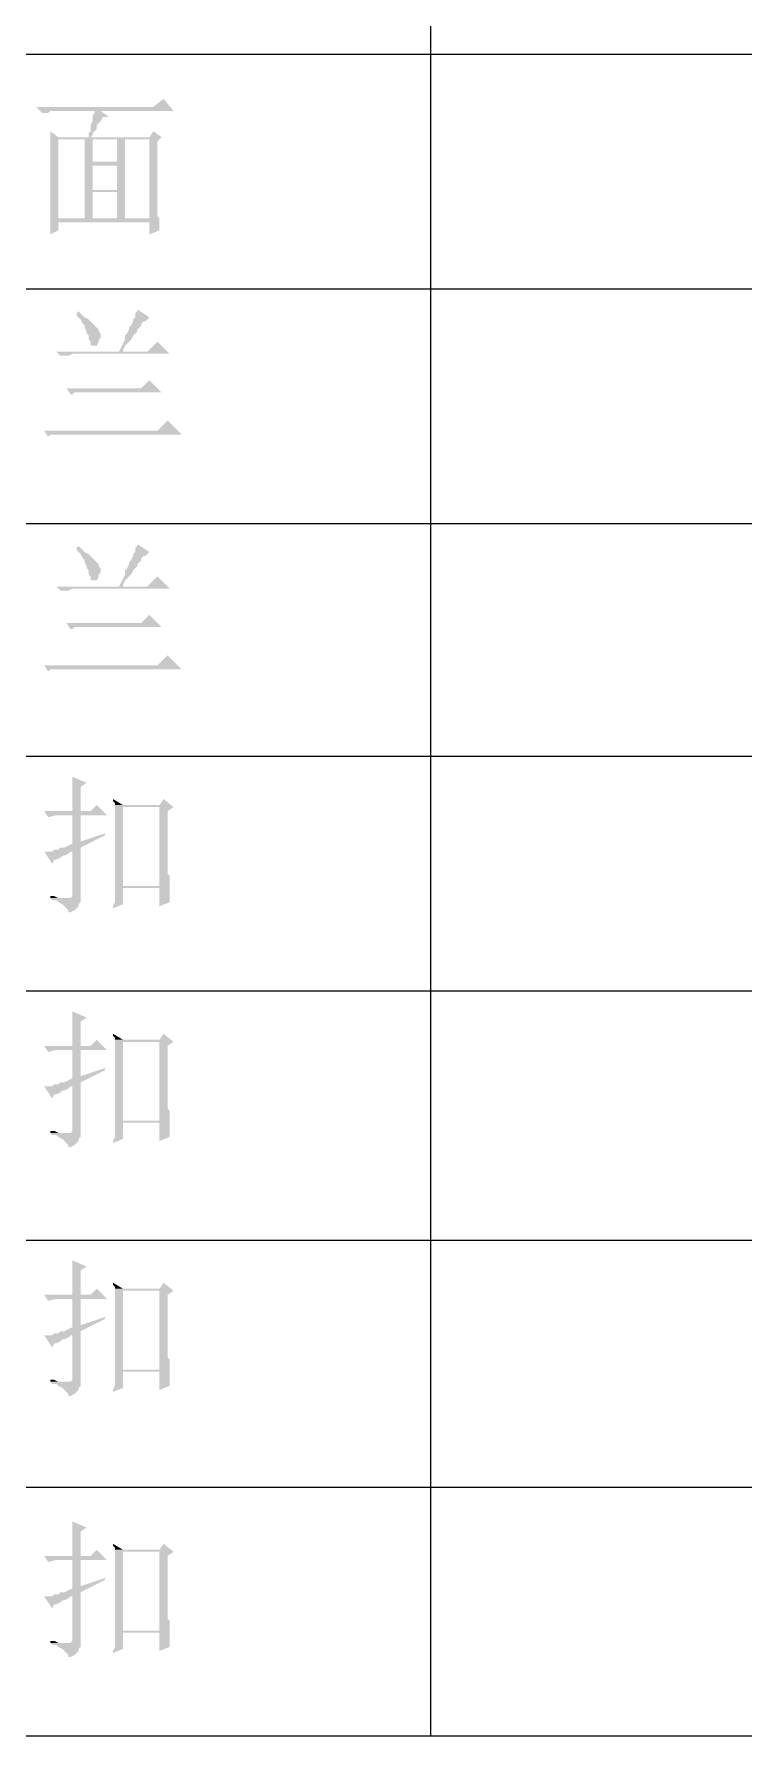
# Model space of a CAD drawing. Header units: millimetres. Extents: x 6 to 291, y 3 to 207.
# Drawn here: x 252.26 to 267.12, y 62.87 to 98.47 of the extents above; entities that cross this region are included whole.
import ezdxf

# ---------------------------------------------------------------- set-up
doc = ezdxf.new("R2010")
doc.units = ezdxf.units.MM

msp = doc.modelspace()

# ---------------------------------------------------------------- hatches: boundary and pattern name
at = {"true_color": 0x00b8b8}
h = msp.add_hatch(color=132, dxfattribs=at)
h.dxf.hatch_style = 2
h.paths.add_polyline_path([(254.97361, 97.112667), (254.761944, 96.943333), (252.306526, 96.943333), (252.433526, 96.816333), (252.560526, 96.816333), (252.602859, 96.858667), (255.185277, 96.858667)])
h = msp.add_hatch(color=132, dxfattribs=at)
h.dxf.hatch_style = 2
h.paths.add_polyline_path([(253.661192, 96.858667), (253.534192, 96.858667), (253.534192, 96.816333), (253.491859, 96.774), (253.491859, 96.647), (253.449526, 96.562333), (253.449526, 96.435333), (253.407192, 96.393), (253.407192, 96.308333), (252.772192, 96.308333), (253.449526, 96.308333), (253.491859, 96.350667), (253.491859, 96.393), (253.534192, 96.435333), (253.576526, 96.477667), (253.576526, 96.562333), (253.618859, 96.604667), (253.661192, 96.647), (253.703526, 96.731667), (253.830526, 96.731667)])
h = msp.add_hatch(color=132, dxfattribs=at)
h.dxf.hatch_style = 2
h.paths.add_polyline_path([(252.602859, 96.435333), (252.602859, 96.308333), (254.677192, 96.266), (254.677192, 94.615), (252.602859, 94.615), (252.602859, 94.530333), (254.677192, 94.530333), (254.677192, 94.276333), (254.888944, 94.361), (254.888944, 94.615), (254.84661, 94.657333), (254.84661, 96.223667), (254.931277, 96.308333), (252.772192, 96.308333)])
h = msp.add_hatch(color=132, dxfattribs=at)
h.dxf.hatch_style = 2
h.paths.add_polyline_path([(252.602859, 96.308333), (252.602859, 94.615), (253.491859, 94.615), (252.772192, 94.615), (252.772192, 96.266), (254.677192, 96.266)])
h = msp.add_hatch(color=132, dxfattribs=at)
h.dxf.hatch_style = 2
h.paths.add_polyline_path([(253.322526, 96.266), (253.322526, 94.615), (252.772192, 94.615), (253.491859, 94.615), (253.491859, 95.165333), (253.999859, 95.165333), (253.491859, 95.207667), (253.491859, 95.715667), (253.999859, 95.715667), (253.491859, 95.800333), (253.491859, 96.266), (253.999859, 96.266)])
h = msp.add_hatch(color=132, dxfattribs=at)
h.dxf.hatch_style = 2
h.paths.add_polyline_path([(254.169192, 96.266), (253.322526, 96.266), (253.999859, 96.266), (253.999859, 95.800333), (253.491859, 95.800333), (253.999859, 95.715667), (253.999859, 95.207667), (253.491859, 95.207667), (253.999859, 95.165333), (253.999859, 94.615), (254.169192, 94.615)])
h = msp.add_hatch(color=132, dxfattribs=at)
h.dxf.hatch_style = 2
h.paths.add_polyline_path([(254.761944, 96.435333), (254.677192, 96.308333), (253.449526, 96.308333), (254.931277, 96.308333)])
h = msp.add_hatch(color=132, dxfattribs=at)
h.dxf.hatch_style = 2
h.paths.add_polyline_path([(252.602859, 94.530333), (252.602859, 94.276333), (252.772192, 94.361), (252.772192, 94.530333), (254.677192, 94.530333)])
h = msp.add_hatch(color=132, dxfattribs=at)
h.dxf.hatch_style = 2
h.paths.add_polyline_path([(253.195526, 92.667667), (253.153192, 92.625333), (253.153192, 92.583), (253.195526, 92.540667), (253.237859, 92.498333), (253.280192, 92.413667), (253.322526, 92.371333), (253.322526, 92.329), (253.364859, 92.244333), (253.364859, 92.202), (253.407192, 92.159667), (253.407192, 92.075), (253.449526, 92.032667), (253.449526, 91.948), (253.576526, 91.948), (253.618859, 92.032667), (253.618859, 92.075), (253.661192, 92.117333), (253.661192, 92.202), (253.618859, 92.244333), (253.618859, 92.286667), (253.576526, 92.329), (253.534192, 92.371333), (253.491859, 92.413667), (253.449526, 92.456), (253.407192, 92.498333), (253.322526, 92.540667), (253.280192, 92.583)])
h = msp.add_hatch(color=132, dxfattribs=at)
h.dxf.hatch_style = 2
h.paths.add_polyline_path([(254.423192, 92.71), (254.423192, 92.667667), (254.380859, 92.625333), (254.380859, 92.540667), (254.338526, 92.498333), (254.338526, 92.456), (254.296192, 92.371333), (254.253859, 92.329), (254.253859, 92.286667), (254.211526, 92.202), (254.169192, 92.159667), (254.169192, 92.075), (254.126859, 91.990333), (254.084526, 91.905667), (254.042192, 91.821), (254.126859, 91.821), (254.126859, 91.863333), (254.169192, 91.948), (254.253859, 92.032667), (254.296192, 92.075), (254.338526, 92.159667), (254.380859, 92.202), (254.423192, 92.244333), (254.423192, 92.286667), (254.465526, 92.329), (254.507859, 92.371333), (254.507859, 92.413667), (254.550192, 92.456), (254.592526, 92.456), (254.677192, 92.540667)])
h = msp.add_hatch(color=132, dxfattribs=at)
h.dxf.hatch_style = 2
h.paths.add_polyline_path([(254.84661, 92.032667), (254.634859, 91.821), (252.729859, 91.821), (252.814526, 91.736333), (252.983859, 91.736333), (253.068526, 91.778667), (255.10061, 91.778667)])
h = msp.add_hatch(color=132, dxfattribs=at)
h.dxf.hatch_style = 2
h.paths.add_polyline_path([(254.677192, 91.228333), (254.507859, 91.059), (252.941526, 91.059), (253.026192, 90.932), (253.068526, 90.932), (253.110859, 90.974333), (254.931277, 90.974333)])
h = msp.add_hatch(color=132, dxfattribs=at)
h.dxf.hatch_style = 2
h.paths.add_polyline_path([(255.058277, 90.381667), (254.84661, 90.17), (252.475859, 90.17), (252.560526, 90.043), (252.602859, 90.085333), (255.35461, 90.085333)])
h = msp.add_hatch(color=132, dxfattribs=at)
h.dxf.hatch_style = 2
h.paths.add_polyline_path([(253.195526, 87.757), (253.153192, 87.714667), (253.153192, 87.672333), (253.195526, 87.63), (253.237859, 87.587667), (253.280192, 87.503), (253.322526, 87.460667), (253.322526, 87.418333), (253.364859, 87.333667), (253.364859, 87.291333), (253.407192, 87.249), (253.407192, 87.164333), (253.449526, 87.122), (253.449526, 87.037333), (253.576526, 87.037333), (253.618859, 87.122), (253.618859, 87.164333), (253.661192, 87.206667), (253.661192, 87.291333), (253.618859, 87.333667), (253.618859, 87.376), (253.576526, 87.418333), (253.534192, 87.460667), (253.491859, 87.503), (253.449526, 87.545333), (253.407192, 87.587667), (253.322526, 87.63), (253.280192, 87.672333)])
h = msp.add_hatch(color=132, dxfattribs=at)
h.dxf.hatch_style = 2
h.paths.add_polyline_path([(254.423192, 87.799333), (254.423192, 87.757), (254.380859, 87.714667), (254.380859, 87.63), (254.338526, 87.587667), (254.338526, 87.545333), (254.296192, 87.460667), (254.253859, 87.418333), (254.253859, 87.376), (254.211526, 87.291333), (254.169192, 87.249), (254.169192, 87.164333), (254.126859, 87.079667), (254.084526, 86.995), (254.042192, 86.910333), (254.126859, 86.910333), (254.126859, 86.952667), (254.169192, 87.037333), (254.253859, 87.122), (254.296192, 87.164333), (254.338526, 87.249), (254.380859, 87.291333), (254.423192, 87.333667), (254.423192, 87.376), (254.465526, 87.418333), (254.507859, 87.460667), (254.507859, 87.503), (254.550192, 87.545333), (254.592526, 87.545333), (254.677192, 87.63)])
h = msp.add_hatch(color=132, dxfattribs=at)
h.dxf.hatch_style = 2
h.paths.add_polyline_path([(254.84661, 87.122), (254.634859, 86.910333), (252.729859, 86.910333), (252.814526, 86.825667), (252.983859, 86.825667), (253.068526, 86.868), (255.10061, 86.868)])
h = msp.add_hatch(color=132, dxfattribs=at)
h.dxf.hatch_style = 2
h.paths.add_polyline_path([(254.677192, 86.317667), (254.507859, 86.148333), (252.941526, 86.148333), (253.026192, 86.021333), (253.068526, 86.021333), (253.110859, 86.063667), (254.931277, 86.063667)])
h = msp.add_hatch(color=132, dxfattribs=at)
h.dxf.hatch_style = 2
h.paths.add_polyline_path([(255.058277, 85.471), (254.84661, 85.259333), (252.475859, 85.259333), (252.560526, 85.132333), (252.602859, 85.174667), (255.35461, 85.174667)])
h = msp.add_hatch(color=132, dxfattribs=at)
h.dxf.hatch_style = 2
h.paths.add_polyline_path([(253.068526, 82.931), (253.068526, 82.211333), (253.237859, 82.211333), (253.237859, 82.719333), (253.364859, 82.804)])
h = msp.add_hatch(color=132, dxfattribs=at)
h.dxf.hatch_style = 2
h.paths.add_polyline_path([(253.576526, 82.338333), (253.449526, 82.211333), (252.475859, 82.211333), (252.560526, 82.084333), (252.729859, 82.126667), (253.788192, 82.126667)])
h = msp.add_hatch(color=132, dxfattribs=at)
h.dxf.hatch_style = 2
h.paths.add_polyline_path([(253.915192, 82.465333), (253.915192, 82.423), (253.957526, 82.380667), (253.957526, 82.338333), (254.126859, 82.338333)])
h = msp.add_hatch(color=132, dxfattribs=at)
h.dxf.hatch_style = 2
h.paths.add_polyline_path([(254.97361, 82.465333), (254.888944, 82.338333), (253.957526, 82.338333), (253.957526, 80.645), (254.888944, 80.602667), (254.888944, 80.221667), (255.10061, 80.306333), (255.10061, 80.348667), (255.10061, 80.645), (254.126859, 80.645), (254.126859, 82.296), (255.185277, 82.296)])
h = msp.add_hatch(color=132, dxfattribs=at)
h.dxf.hatch_style = 2
h.paths.add_polyline_path([(255.185277, 82.296), (254.888944, 82.296), (254.888944, 80.645), (254.126859, 80.645), (255.10061, 80.645), (255.10061, 80.856667), (255.058277, 80.899), (255.058277, 82.211333)])
h = msp.add_hatch(color=132, dxfattribs=at)
h.dxf.hatch_style = 2
h.paths.add_polyline_path([(253.237859, 82.126667), (253.068526, 82.126667), (253.068526, 81.534), (253.237859, 81.576333)])
h = msp.add_hatch(color=132, dxfattribs=at)
h.dxf.hatch_style = 2
h.paths.add_polyline_path([(253.745859, 81.745667), (253.237859, 81.576333), (253.068526, 81.534), (252.983859, 81.491667), (252.899192, 81.449333), (252.814526, 81.449333), (252.772192, 81.407), (252.687526, 81.407), (252.645192, 81.364667), (253.068526, 81.364667), (253.068526, 80.518), (253.068526, 80.433333), (253.026192, 80.391), (252.602859, 80.391), (252.645192, 80.348667), (252.729859, 80.348667), (252.772192, 80.306333), (252.856859, 80.264), (252.899192, 80.221667), (252.941526, 80.179333), (252.983859, 80.137), (252.983859, 80.094667), (253.026192, 80.094667), (253.110859, 80.137), (253.153192, 80.179333), (253.195526, 80.221667), (253.195526, 80.264), (253.237859, 80.306333), (253.237859, 81.449333), (253.745859, 81.703333)])
h = msp.add_hatch(color=132, dxfattribs=at)
h.dxf.hatch_style = 2
h.paths.add_polyline_path([(252.645192, 81.364667), (252.475859, 81.364667), (252.645192, 81.110667), (252.687526, 81.195333), (252.729859, 81.195333), (252.814526, 81.237667), (252.856859, 81.28), (252.899192, 81.28), (252.983859, 81.322333), (253.026192, 81.364667), (253.068526, 81.364667)])
h = msp.add_hatch(color=132, dxfattribs=at)
h.dxf.hatch_style = 2
h.paths.add_polyline_path([(253.957526, 80.645), (253.957526, 80.306333), (253.915192, 80.221667), (253.915192, 80.179333), (254.126859, 80.264), (254.126859, 80.602667), (254.888944, 80.602667)])
h = msp.add_hatch(color=132, dxfattribs=at)
h.dxf.hatch_style = 2
h.paths.add_polyline_path([(252.602859, 80.433333), (252.602859, 80.391), (252.941526, 80.391), (252.772192, 80.391), (252.687526, 80.433333)])
h = msp.add_hatch(color=132, dxfattribs=at)
h.dxf.hatch_style = 2
h.paths.add_polyline_path([(253.068526, 78.020333), (253.068526, 77.300667), (253.237859, 77.300667), (253.237859, 77.808667), (253.364859, 77.893333)])
h = msp.add_hatch(color=132, dxfattribs=at)
h.dxf.hatch_style = 2
h.paths.add_polyline_path([(253.576526, 77.427667), (253.449526, 77.300667), (252.475859, 77.300667), (252.560526, 77.173667), (252.729859, 77.216), (253.788192, 77.216)])
h = msp.add_hatch(color=132, dxfattribs=at)
h.dxf.hatch_style = 2
h.paths.add_polyline_path([(253.915192, 77.554667), (253.915192, 77.512333), (253.957526, 77.47), (253.957526, 77.427667), (254.126859, 77.427667)])
h = msp.add_hatch(color=132, dxfattribs=at)
h.dxf.hatch_style = 2
h.paths.add_polyline_path([(254.97361, 77.554667), (254.888944, 77.427667), (253.957526, 77.427667), (253.957526, 75.734333), (254.888944, 75.692), (254.888944, 75.311), (255.10061, 75.395667), (255.10061, 75.438), (255.10061, 75.734333), (254.126859, 75.734333), (254.126859, 77.385333), (255.185277, 77.385333)])
h = msp.add_hatch(color=132, dxfattribs=at)
h.dxf.hatch_style = 2
h.paths.add_polyline_path([(255.185277, 77.385333), (254.888944, 77.385333), (254.888944, 75.734333), (254.126859, 75.734333), (255.10061, 75.734333), (255.10061, 75.946), (255.058277, 75.988333), (255.058277, 77.300667)])
h = msp.add_hatch(color=132, dxfattribs=at)
h.dxf.hatch_style = 2
h.paths.add_polyline_path([(253.237859, 77.216), (253.068526, 77.216), (253.068526, 76.623333), (253.237859, 76.665667)])
h = msp.add_hatch(color=132, dxfattribs=at)
h.dxf.hatch_style = 2
h.paths.add_polyline_path([(253.745859, 76.835), (253.237859, 76.665667), (253.068526, 76.623333), (252.983859, 76.581), (252.899192, 76.538667), (252.814526, 76.538667), (252.772192, 76.496333), (252.687526, 76.496333), (252.645192, 76.454), (253.068526, 76.454), (253.068526, 75.607333), (253.068526, 75.522667), (253.026192, 75.480333), (252.602859, 75.480333), (252.645192, 75.438), (252.729859, 75.438), (252.772192, 75.395667), (252.856859, 75.353333), (252.899192, 75.311), (252.941526, 75.268667), (252.983859, 75.226333), (252.983859, 75.184), (253.026192, 75.184), (253.110859, 75.226333), (253.153192, 75.268667), (253.195526, 75.311), (253.195526, 75.353333), (253.237859, 75.395667), (253.237859, 76.538667), (253.745859, 76.792667)])
h = msp.add_hatch(color=132, dxfattribs=at)
h.dxf.hatch_style = 2
h.paths.add_polyline_path([(252.645192, 76.454), (252.475859, 76.454), (252.645192, 76.2), (252.687526, 76.284667), (252.729859, 76.284667), (252.814526, 76.327), (252.856859, 76.369333), (252.899192, 76.369333), (252.983859, 76.411667), (253.026192, 76.454), (253.068526, 76.454)])
h = msp.add_hatch(color=132, dxfattribs=at)
h.dxf.hatch_style = 2
h.paths.add_polyline_path([(252.602859, 75.522667), (252.602859, 75.480333), (252.941526, 75.480333), (252.772192, 75.480333), (252.687526, 75.522667)])
h = msp.add_hatch(color=132, dxfattribs=at)
h.dxf.hatch_style = 2
h.paths.add_polyline_path([(253.957526, 75.734333), (253.957526, 75.395667), (253.915192, 75.311), (253.915192, 75.268667), (254.126859, 75.353333), (254.126859, 75.692), (254.888944, 75.692)])
h = msp.add_hatch(color=132, dxfattribs=at)
h.dxf.hatch_style = 2
h.paths.add_polyline_path([(253.068526, 72.813333), (253.068526, 72.093667), (253.237859, 72.093667), (253.237859, 72.601667), (253.364859, 72.686333)])
h = msp.add_hatch(color=132, dxfattribs=at)
h.dxf.hatch_style = 2
h.paths.add_polyline_path([(253.915192, 72.347667), (253.915192, 72.305333), (253.957526, 72.263), (253.957526, 72.220667), (254.126859, 72.220667)])
h = msp.add_hatch(color=132, dxfattribs=at)
h.dxf.hatch_style = 2
h.paths.add_polyline_path([(254.97361, 72.347667), (254.888944, 72.220667), (253.957526, 72.220667), (253.957526, 70.527333), (254.888944, 70.485), (254.888944, 70.104), (255.10061, 70.188667), (255.10061, 70.231), (255.10061, 70.527333), (254.126859, 70.527333), (254.126859, 72.178333), (255.185277, 72.178333)])
h = msp.add_hatch(color=132, dxfattribs=at)
h.dxf.hatch_style = 2
h.paths.add_polyline_path([(253.576526, 72.220667), (253.449526, 72.093667), (252.475859, 72.093667), (252.560526, 71.966667), (252.729859, 72.009), (253.788192, 72.009)])
h = msp.add_hatch(color=132, dxfattribs=at)
h.dxf.hatch_style = 2
h.paths.add_polyline_path([(253.237859, 72.009), (253.068526, 72.009), (253.068526, 71.416333), (253.237859, 71.458667)])
h = msp.add_hatch(color=132, dxfattribs=at)
h.dxf.hatch_style = 2
h.paths.add_polyline_path([(255.185277, 72.178333), (254.888944, 72.178333), (254.888944, 70.527333), (254.126859, 70.527333), (255.10061, 70.527333), (255.10061, 70.739), (255.058277, 70.781333), (255.058277, 72.093667)])
h = msp.add_hatch(color=132, dxfattribs=at)
h.dxf.hatch_style = 2
h.paths.add_polyline_path([(253.745859, 71.628), (253.237859, 71.458667), (253.068526, 71.416333), (252.983859, 71.374), (252.899192, 71.331667), (252.814526, 71.331667), (252.772192, 71.289333), (252.687526, 71.289333), (252.645192, 71.247), (253.068526, 71.247), (253.068526, 70.400333), (253.068526, 70.315667), (253.026192, 70.273333), (252.602859, 70.273333), (252.645192, 70.231), (252.729859, 70.231), (252.772192, 70.188667), (252.856859, 70.146333), (252.899192, 70.104), (252.941526, 70.061667), (252.983859, 70.019333), (252.983859, 69.977), (253.026192, 69.977), (253.110859, 70.019333), (253.153192, 70.061667), (253.195526, 70.104), (253.195526, 70.146333), (253.237859, 70.188667), (253.237859, 71.331667), (253.745859, 71.585667)])
h = msp.add_hatch(color=132, dxfattribs=at)
h.dxf.hatch_style = 2
h.paths.add_polyline_path([(252.645192, 71.247), (252.475859, 71.247), (252.645192, 70.993), (252.687526, 71.077667), (252.729859, 71.077667), (252.814526, 71.12), (252.856859, 71.162333), (252.899192, 71.162333), (252.983859, 71.204667), (253.026192, 71.247), (253.068526, 71.247)])
h = msp.add_hatch(color=132, dxfattribs=at)
h.dxf.hatch_style = 2
h.paths.add_polyline_path([(253.957526, 70.527333), (253.957526, 70.188667), (253.915192, 70.104), (253.915192, 70.061667), (254.126859, 70.146333), (254.126859, 70.485), (254.888944, 70.485)])
h = msp.add_hatch(color=132, dxfattribs=at)
h.dxf.hatch_style = 2
h.paths.add_polyline_path([(252.602859, 70.315667), (252.602859, 70.273333), (252.941526, 70.273333), (252.772192, 70.273333), (252.687526, 70.315667)])
h = msp.add_hatch(color=132, dxfattribs=at)
h.dxf.hatch_style = 2
h.paths.add_polyline_path([(253.068526, 67.352333), (253.068526, 66.632667), (253.237859, 66.632667), (253.237859, 67.140667), (253.364859, 67.225333)])
h = msp.add_hatch(color=132, dxfattribs=at)
h.dxf.hatch_style = 2
h.paths.add_polyline_path([(253.576526, 66.759667), (253.449526, 66.632667), (252.475859, 66.632667), (252.560526, 66.505667), (252.729859, 66.548), (253.788192, 66.548)])
h = msp.add_hatch(color=132, dxfattribs=at)
h.dxf.hatch_style = 2
h.paths.add_polyline_path([(253.915192, 66.886667), (253.915192, 66.844333), (253.957526, 66.802), (253.957526, 66.759667), (254.126859, 66.759667)])
h = msp.add_hatch(color=132, dxfattribs=at)
h.dxf.hatch_style = 2
h.paths.add_polyline_path([(254.97361, 66.886667), (254.888944, 66.759667), (253.957526, 66.759667), (253.957526, 65.066333), (254.888944, 65.024), (254.888944, 64.643), (255.10061, 64.727667), (255.10061, 64.77), (255.10061, 65.066333), (254.126859, 65.066333), (254.126859, 66.717333), (255.185277, 66.717333)])
h = msp.add_hatch(color=132, dxfattribs=at)
h.dxf.hatch_style = 2
h.paths.add_polyline_path([(255.185277, 66.717333), (254.888944, 66.717333), (254.888944, 65.066333), (254.126859, 65.066333), (255.10061, 65.066333), (255.10061, 65.278), (255.058277, 65.320333), (255.058277, 66.632667)])
h = msp.add_hatch(color=132, dxfattribs=at)
h.dxf.hatch_style = 2
h.paths.add_polyline_path([(253.237859, 66.548), (253.068526, 66.548), (253.068526, 65.955333), (253.237859, 65.997667)])
h = msp.add_hatch(color=132, dxfattribs=at)
h.dxf.hatch_style = 2
h.paths.add_polyline_path([(253.745859, 66.167), (253.237859, 65.997667), (253.068526, 65.955333), (252.983859, 65.913), (252.899192, 65.870667), (252.814526, 65.870667), (252.772192, 65.828333), (252.687526, 65.828333), (252.645192, 65.786), (253.068526, 65.786), (253.068526, 64.939333), (253.068526, 64.854667), (253.026192, 64.812333), (252.602859, 64.812333), (252.645192, 64.77), (252.729859, 64.77), (252.772192, 64.727667), (252.856859, 64.685333), (252.899192, 64.643), (252.941526, 64.600667), (252.983859, 64.558333), (252.983859, 64.516), (253.026192, 64.516), (253.110859, 64.558333), (253.153192, 64.600667), (253.195526, 64.643), (253.195526, 64.685333), (253.237859, 64.727667), (253.237859, 65.870667), (253.745859, 66.124667)])
h = msp.add_hatch(color=132, dxfattribs=at)
h.dxf.hatch_style = 2
h.paths.add_polyline_path([(252.645192, 65.786), (252.475859, 65.786), (252.645192, 65.532), (252.687526, 65.616667), (252.729859, 65.616667), (252.814526, 65.659), (252.856859, 65.701333), (252.899192, 65.701333), (252.983859, 65.743667), (253.026192, 65.786), (253.068526, 65.786)])
h = msp.add_hatch(color=132, dxfattribs=at)
h.dxf.hatch_style = 2
h.paths.add_polyline_path([(252.602859, 64.854667), (252.602859, 64.812333), (252.941526, 64.812333), (252.772192, 64.812333), (252.687526, 64.854667)])
h = msp.add_hatch(color=132, dxfattribs=at)
h.dxf.hatch_style = 2
h.paths.add_polyline_path([(253.957526, 65.066333), (253.957526, 64.727667), (253.915192, 64.643), (253.915192, 64.600667), (254.126859, 64.685333), (254.126859, 65.024), (254.888944, 65.024)])

# ---------------------------------------------------------------- linework, layer by layer
at = {"color": 8, "lineweight": 0, "true_color": 0x808080}
for points in [[(260.56161, 137.541), (260.56161, 62.865)], [(215.053192, 98.044), (287.10461, 98.044)], [(287.10461, 93.133333), (215.053192, 93.133333)], [(287.10461, 88.222667), (215.053192, 88.222667)], [(287.10461, 83.354333), (215.053192, 83.354333)], [(287.10461, 78.443667), (215.053192, 78.443667)], [(215.053192, 73.236667), (287.10461, 73.236667)], [(215.053192, 68.072), (287.10461, 68.072)], [(215.053192, 62.865), (287.10461, 62.865)]]:
    msp.add_lwpolyline(points, dxfattribs=at)

doc.saveas('drawing.dxf')
